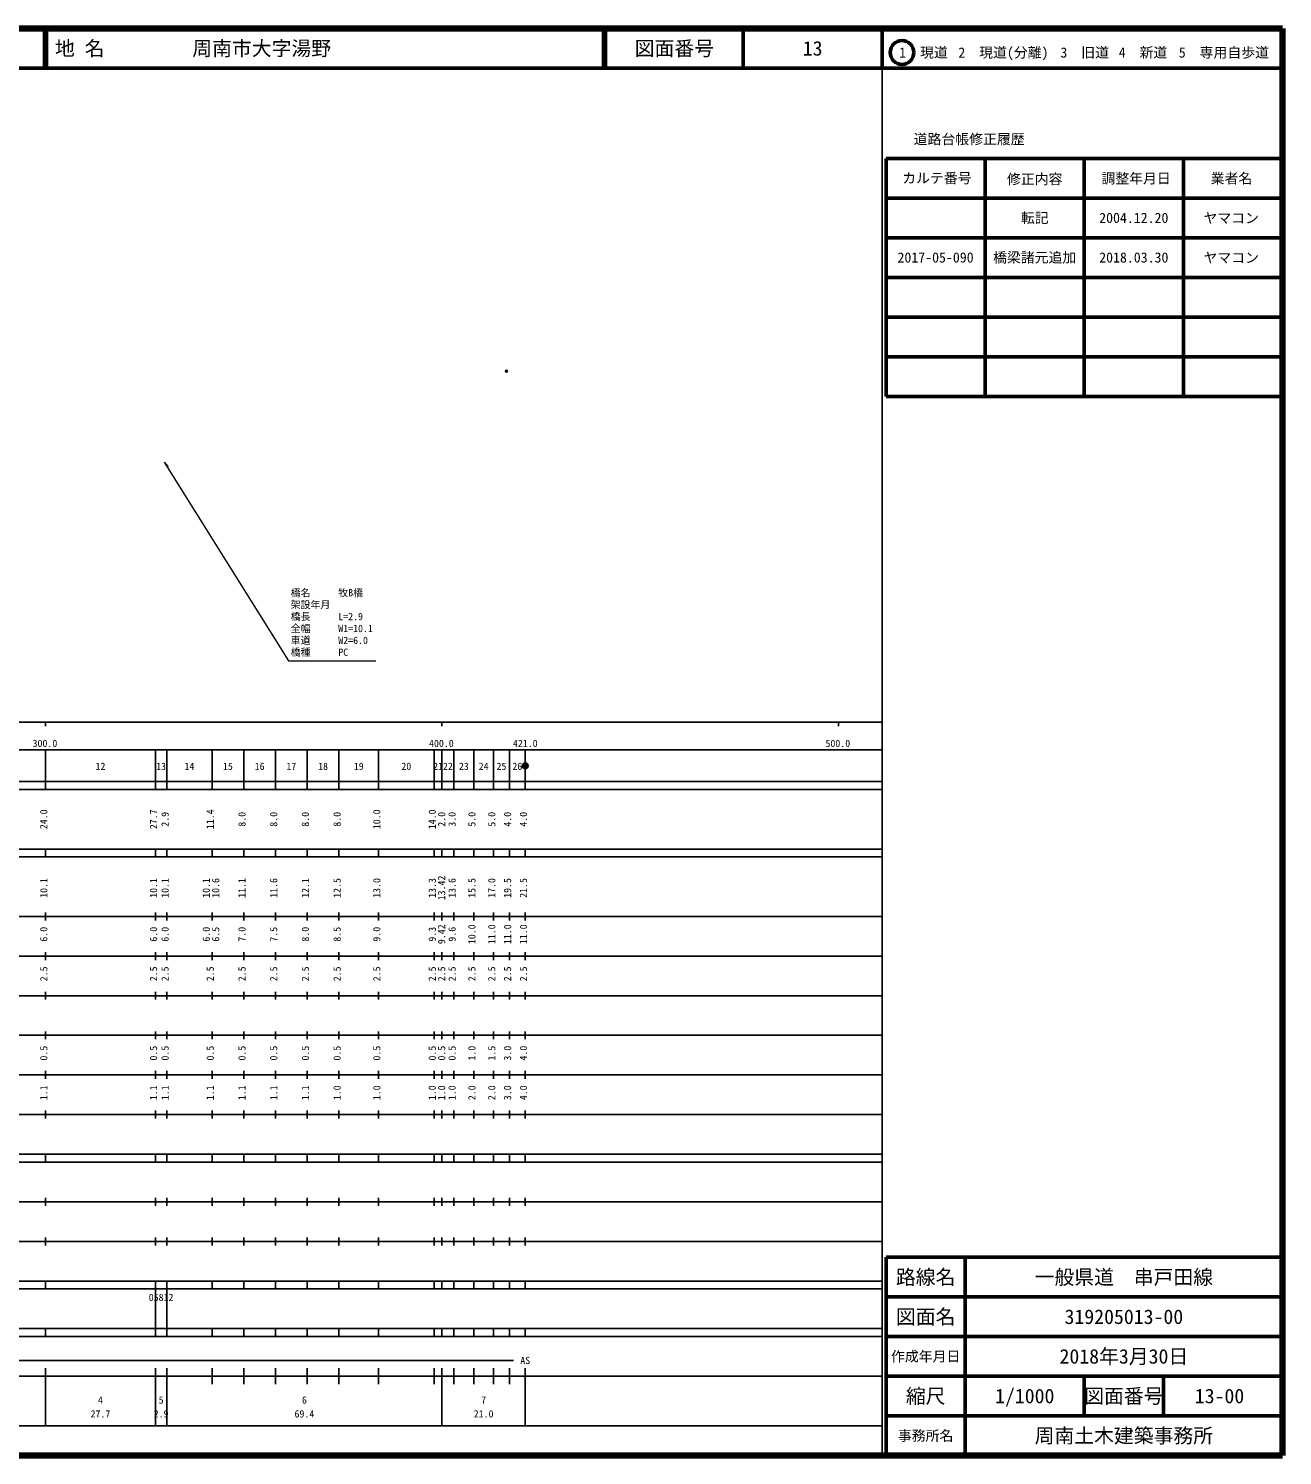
# Model space of a CAD drawing. Units: millimetres on the paper, with parts at other scales. Extents: x 40 to 680, y 20 to 380.
# Drawn here: x 363.7 to 680, y 20 to 380 of the extents above; entities that cross this region are included whole.
import ezdxf
from ezdxf.enums import TextEntityAlignment as Align

# ---------------------------------------------------------------- set-up
doc = ezdxf.new("R2010")
doc.units = ezdxf.units.MM
doc.header["$PDMODE"] = 32
doc.header["$PDSIZE"] = 0.5
for name, color, linetype in [('M-BMK-HTXT', 7, 'Continuous'), ('M-OTRS', 6, 'Continuous'), ('M-TTL-TXT', 7, 'Continuous')]:
    doc.layers.add(name, color=color, linetype=linetype)
for name, color, linetype, lineweight in [('M-STR-HTXT', 7, 'Continuous', 13), ('M-TTL', 2, 'Continuous', 140), ('M-TTL-BAND', 7, 'Continuous', 25), ('M-TTL-FRAM', 2, 'Continuous', 50), ('M-TTL-LINE', 7, 'Continuous', 50)]:
    doc.layers.add(name, color=color, linetype=linetype, lineweight=lineweight)
doc.styles.add('ＭＳ ゴシック', font='')
doc.styles.get('ＭＳ ゴシック').set_extended_font_data('MS Gothic')

msp = doc.modelspace()

# ---------------------------------------------------------------- hatches: boundary and pattern name
at = {"layer": 'M-TTL-BAND'}
msp.add_hatch(color=256, dxfattribs=at).paths.add_polyline_path([(489.75, 194, 1), (488.25, 194, 1)])

# ---------------------------------------------------------------- linework, layer by layer
at = {"layer": 'M-OTRS'}
msp.add_point((484.269, 293.566), dxfattribs=at)
at = {"layer": 'M-STR-HTXT'}
for p, q in [((397.885, 270.592), (429.28, 220.493)), ((397.885, 270.592), (398.95, 269.395)), ((429.28, 220.493), (451.313, 220.472))]:
    msp.add_line(p, q, dxfattribs=at)
at = {"layer": 'M-TTL'}
for p, q in [((680, 380), (40, 380)), ((680, 20), (680, 380)), ((40, 20), (680, 20))]:
    msp.add_line(p, q, dxfattribs=at)
at = {"layer": 'M-TTL-BAND'}
for p, q in [((579, 20), (579, 370)), ((40, 205), (579, 205)), ((368, 205), (368, 204)), ((468, 205), (468, 204)), ((568, 205), (568, 204)), ((68, 198), (579, 198)), ((368, 188), (368, 198)), ((395.7, 188), (395.7, 198)), ((398.6, 188), (398.6, 198)), ((410, 188), (410, 198)), ((418, 188), (418, 198)), ((426, 188), (426, 198)), ((434, 188), (434, 198)), ((442, 188), (442, 198)), ((452, 188), (452, 198)), ((466, 188), (466, 198)), ((468, 188), (468, 198)), ((471, 188), (471, 198)), ((476, 188), (476, 198)), ((481, 188), (481, 198)), ((485, 188), (485, 198)), ((489, 188), (489, 198)), ((40, 190), (579, 190)), ((40, 188), (579, 188)), ((40, 173), (579, 173)), ((368, 171), (368, 173)), ((395.7, 171), (395.7, 173)), ((398.6, 171), (398.6, 173)), ((410, 171), (410, 173)), ((418, 171), (418, 173)), ((426, 171), (426, 173)), ((434, 171), (434, 173)), ((442, 171), (442, 173)), ((452, 171), (452, 173)), ((466, 171), (466, 173)), ((468, 171), (468, 173)), ((471, 171), (471, 173)), ((476, 171), (476, 173)), ((481, 171), (481, 173)), ((485, 171), (485, 173)), ((489, 171), (489, 173)), ((40, 171), (579, 171)), ((40, 156), (579, 156)), ((368, 155), (368, 157)), ((395.7, 155), (395.7, 157)), ((398.6, 155), (398.6, 157)), ((410, 155), (410, 157)), ((418, 155), (418, 157)), ((426, 155), (426, 157)), ((434, 155), (434, 157)), ((442, 155), (442, 157)), ((452, 155), (452, 157)), ((466, 155), (466, 157)), ((468, 155), (468, 157)), ((471, 155), (471, 157)), ((476, 155), (476, 157)), ((481, 155), (481, 157)), ((485, 155), (485, 157)), ((489, 155), (489, 157)), ((46, 146), (579, 146)), ((368, 145), (368, 147)), ((395.7, 145), (395.7, 147)), ((398.6, 145), (398.6, 147)), ((410, 145), (410, 147)), ((418, 145), (418, 147)), ((426, 145), (426, 147)), ((434, 145), (434, 147)), ((442, 145), (442, 147)), ((452, 145), (452, 147)), ((466, 145), (466, 147)), ((468, 145), (468, 147)), ((471, 145), (471, 147)), ((476, 145), (476, 147)), ((481, 145), (481, 147)), ((485, 145), (485, 147)), ((489, 145), (489, 147)), ((368, 135), (368, 137)), ((395.7, 135), (395.7, 137)), ((398.6, 135), (398.6, 137)), ((410, 135), (410, 137)), ((418, 135), (418, 137)), ((426, 135), (426, 137)), ((434, 135), (434, 137)), ((442, 135), (442, 137)), ((452, 135), (452, 137)), ((466, 135), (466, 137)), ((468, 135), (468, 137)), ((471, 135), (471, 137)), ((476, 135), (476, 137)), ((481, 135), (481, 137)), ((485, 135), (485, 137)), ((489, 135), (489, 137)), ((52, 136), (579, 136)), ((46, 126), (579, 126)), ((368, 125), (368, 127)), ((395.7, 125), (395.7, 127)), ((398.6, 125), (398.6, 127)), ((410, 125), (410, 127)), ((418, 125), (418, 127)), ((426, 125), (426, 127)), ((434, 125), (434, 127)), ((442, 125), (442, 127)), ((452, 125), (452, 127)), ((466, 125), (466, 127)), ((468, 125), (468, 127)), ((471, 125), (471, 127)), ((476, 125), (476, 127)), ((481, 125), (481, 127)), ((485, 125), (485, 127)), ((489, 125), (489, 127)), ((52, 116), (579, 116)), ((368, 115), (368, 117)), ((395.7, 115), (395.7, 117)), ((398.6, 115), (398.6, 117)), ((410, 115), (410, 117)), ((418, 115), (418, 117)), ((426, 115), (426, 117)), ((434, 115), (434, 117)), ((442, 115), (442, 117)), ((452, 115), (452, 117)), ((466, 115), (466, 117)), ((468, 115), (468, 117)), ((471, 115), (471, 117)), ((476, 115), (476, 117)), ((481, 115), (481, 117)), ((485, 115), (485, 117)), ((489, 115), (489, 117)), ((46, 106), (579, 106)), ((368, 105), (368, 107)), ((395.7, 105), (395.7, 107)), ((398.6, 105), (398.6, 107)), ((410, 105), (410, 107)), ((418, 105), (418, 107)), ((426, 105), (426, 107)), ((434, 105), (434, 107)), ((442, 105), (442, 107)), ((452, 105), (452, 107)), ((466, 105), (466, 107)), ((468, 105), (468, 107)), ((471, 105), (471, 107)), ((476, 105), (476, 107)), ((481, 105), (481, 107)), ((485, 105), (485, 107)), ((489, 105), (489, 107)), ((40, 96), (579, 96)), ((40, 94), (579, 94)), ((368, 94), (368, 96)), ((395.7, 94), (395.7, 96)), ((398.6, 94), (398.6, 96)), ((410, 94), (410, 96)), ((418, 94), (418, 96)), ((426, 94), (426, 96)), ((434, 94), (434, 96)), ((442, 94), (442, 96)), ((452, 94), (452, 96)), ((466, 94), (466, 96)), ((468, 94), (468, 96)), ((471, 94), (471, 96)), ((476, 94), (476, 96)), ((481, 94), (481, 96)), ((485, 94), (485, 96)), ((489, 94), (489, 96)), ((49, 84), (579, 84)), ((368, 83), (368, 85)), ((395.7, 83), (395.7, 85)), ((398.6, 83), (398.6, 85)), ((410, 83), (410, 85)), ((418, 83), (418, 85)), ((426, 83), (426, 85)), ((434, 83), (434, 85)), ((442, 83), (442, 85)), ((452, 83), (452, 85)), ((466, 83), (466, 85)), ((468, 83), (468, 85)), ((471, 83), (471, 85)), ((476, 83), (476, 85)), ((481, 83), (481, 85)), ((485, 83), (485, 85)), ((489, 83), (489, 85)), ((40, 74), (579, 74)), ((368, 73), (368, 75)), ((395.7, 73), (395.7, 75)), ((398.6, 73), (398.6, 75)), ((410, 73), (410, 75)), ((418, 73), (418, 75)), ((426, 73), (426, 75)), ((434, 73), (434, 75)), ((442, 73), (442, 75)), ((452, 73), (452, 75)), ((466, 73), (466, 75)), ((468, 73), (468, 75)), ((471, 73), (471, 75)), ((476, 73), (476, 75)), ((481, 73), (481, 75)), ((485, 73), (485, 75)), ((489, 73), (489, 75)), ((40, 64), (579, 64)), ((40, 62), (579, 62)), ((368, 62), (368, 64)), ((395.7, 62), (395.7, 64)), ((395.7, 52), (395.7, 62)), ((398.6, 62), (398.6, 64)), ((398.6, 52), (398.6, 62)), ((410, 62), (410, 64)), ((418, 62), (418, 64)), ((426, 62), (426, 64)), ((434, 62), (434, 64)), ((442, 62), (442, 64)), ((452, 62), (452, 64)), ((466, 62), (466, 64)), ((468, 62), (468, 64)), ((471, 62), (471, 64)), ((476, 62), (476, 64)), ((481, 62), (481, 64)), ((485, 62), (485, 64)), ((489, 62), (489, 64)), ((40, 52), (579, 52)), ((368, 50), (368, 52)), ((395.7, 50), (395.7, 52)), ((398.6, 50), (398.6, 52)), ((410, 50), (410, 52)), ((418, 50), (418, 52)), ((426, 50), (426, 52)), ((434, 50), (434, 52)), ((442, 50), (442, 52)), ((452, 50), (452, 52)), ((466, 50), (466, 52)), ((468, 50), (468, 52)), ((471, 50), (471, 52)), ((476, 50), (476, 52)), ((481, 50), (481, 52)), ((485, 50), (485, 52)), ((489, 50), (489, 52)), ((40, 50), (579, 50)), ((71, 44), (486, 44)), ((40, 40), (579, 40)), ((368, 27.5), (368, 42)), ((395.7, 27.5), (395.7, 42)), ((398.6, 27.5), (398.6, 42)), ((410, 38), (410, 42)), ((418, 38), (418, 42)), ((426, 38), (426, 42)), ((434, 38), (434, 42)), ((442, 38), (442, 42)), ((452, 38), (452, 42)), ((466, 38), (466, 42)), ((468, 27.5), (468, 42)), ((471, 38), (471, 42)), ((476, 38), (476, 42)), ((481, 38), (481, 42)), ((485, 38), (485, 42)), ((489, 27.5), (489, 42)), ((68, 27.5), (579, 27.5))]:
    msp.add_line(p, q, dxfattribs=at)
msp.add_lwpolyline([(489.75, 194, 1), (488.25, 194, 1)], format="xyb", close=True, dxfattribs=at)
at = {"layer": 'M-TTL-FRAM'}
for p, q in [((580, 347.197), (580, 287.197)), ((580, 347.197), (680, 347.197)), ((580, 287.197), (680, 287.197)), ((680, 70), (580, 70)), ((580, 70), (580, 20))]:
    msp.add_line(p, q, dxfattribs=at)
at = {"layer": 'M-TTL-LINE'}
for p, q in [((367.75, 380), (367.75, 370)), ((368.25, 380), (368.25, 370)), ((508.747, 380), (508.747, 370)), ((509.247, 380), (509.247, 370)), ((543.997, 380), (543.997, 370)), ((579, 380), (579, 370)), ((40, 370), (680, 370)), ((605, 347.197), (605, 287.197)), ((630, 347.197), (630, 287.197)), ((655, 347.197), (655, 287.197)), ((580, 337.197), (680, 337.197)), ((580, 327.197), (680, 327.197)), ((580, 317.197), (680, 317.197)), ((580, 307.197), (680, 307.197)), ((580, 297.197), (680, 297.197)), ((600, 70), (600, 20)), ((680, 60), (580, 60)), ((680, 50), (580, 50)), ((680, 40), (580, 40)), ((630, 40), (630, 30)), ((650, 40), (650, 30)), ((680, 30), (580, 30))]:
    msp.add_line(p, q, dxfattribs=at)
msp.add_circle((584.031, 373.958), 3, dxfattribs=at)

# ---------------------------------------------------------------- texts
at = {"layer": 'M-BMK-HTXT', "style": 'ＭＳ ゴシック'}
for s, p in [('橋名', (429.839, 236.187)), ('牧B橋', (441.839, 236.187)), ('架設年月', (429.839, 233.187)), ('橋長', (429.839, 230.187)), ('L=2.9', (441.839, 230.187)), ('全幅', (429.839, 227.187)), ('車道', (429.839, 224.187)), ('W1=10.1', (441.839, 227.187)), ('橋種', (429.839, 221.187)), ('W2=6.0', (441.839, 224.187)), ('PC', (441.839, 221.187))]:
    msp.add_text(s, height=1.833, dxfattribs=at).set_placement(p, align=Align.BOTTOM_LEFT)
at = {"layer": 'M-TTL-BAND', "style": 'ＭＳ ゴシック'}
for s, p in [('300.0', (367.844, 198.195)), ('400.0', (467.844, 198.195)), ('421.0', (489, 198.195)), ('500.0', (567.844, 198.195)), ('12', (381.85, 192.405)), ('13', (397.15, 192.405)), ('14', (404.3, 192.405)), ('15', (414, 192.405)), ('16', (422, 192.405)), ('17', (430, 192.405)), ('18', (438, 192.405)), ('19', (447, 192.405)), ('20', (459, 192.405)), ('21', (467, 192.405)), ('22', (469.5, 192.405)), ('23', (473.5, 192.405)), ('24', (478.5, 192.405)), ('25', (483, 192.405)), ('26', (487, 192.405)), ('AS', (489, 42.5)), ('4', (381.85, 32.523)), ('5', (397.15, 32.523)), ('6', (433.3, 32.523)), ('7', (478.5, 32.523)), ('27.7', (381.85, 29.033)), ('2.9', (397.15, 29.033)), ('69.4', (433.3, 29.033)), ('21.0', (478.5, 29.033))]:
    msp.add_text(s, height=1.833, dxfattribs=at).set_placement(p, align=Align.BOTTOM_CENTER)
for s, p in [('24.0', (369, 180.5)), ('27.7', (396.7, 180.5)), ('2.9', (399.6, 180.5)), ('11.4', (411, 180.5)), ('8.0', (419, 180.5)), ('8.0', (427, 180.5)), ('8.0', (435, 180.5)), ('8.0', (443, 180.5)), ('10.0', (453, 180.5)), ('14.0', (467, 180.5)), ('2.0', (469.365, 180.5)), ('3.0', (472, 180.5)), ('5.0', (477, 180.5)), ('5.0', (482, 180.5)), ('4.0', (486, 180.5)), ('4.0', (490, 180.5)), ('13.42', (469.365, 163.174)), ('10.1', (369, 163.174)), ('10.1', (396.7, 163.174)), ('10.1', (399.6, 163.174)), ('10.1', (410, 163.174)), ('10.6', (412.37, 163.174)), ('11.1', (419, 163.174)), ('11.6', (427, 163.174)), ('12.1', (435, 163.174)), ('12.5', (443, 163.174)), ('13.0', (453, 163.174)), ('13.3', (467, 163.174)), ('13.6', (472, 163.174)), ('15.5', (477, 163.174)), ('17.0', (482, 163.174)), ('19.5', (486, 163.174)), ('21.5', (490, 163.174)), ('6.0', (369, 151.5)), ('6.0', (396.7, 151.5)), ('6.0', (399.6, 151.5)), ('6.0', (410, 151.5)), ('6.5', (412.37, 151.5)), ('7.0', (419, 151.5)), ('7.5', (427, 151.5)), ('8.0', (435, 151.5)), ('8.5', (443, 151.5)), ('9.0', (453, 151.5)), ('9.3', (467, 151.5)), ('9.42', (469.365, 151.5)), ('9.6', (472, 151.5)), ('10.0', (477, 151.5)), ('11.0', (482, 151.5)), ('11.0', (486, 151.5)), ('11.0', (490, 151.5)), ('2.5', (369, 141.5)), ('2.5', (396.7, 141.5)), ('2.5', (399.6, 141.5)), ('2.5', (411, 141.5)), ('2.5', (419, 141.5)), ('2.5', (427, 141.5)), ('2.5', (435, 141.5)), ('2.5', (443, 141.5)), ('2.5', (453, 141.5)), ('2.5', (467, 141.5)), ('2.5', (469.365, 141.5)), ('2.5', (472, 141.5)), ('2.5', (477, 141.5)), ('2.5', (482, 141.5)), ('2.5', (486, 141.5)), ('2.5', (490, 141.5)), ('0.5', (369, 121.5)), ('0.5', (396.7, 121.5)), ('0.5', (399.6, 121.5)), ('0.5', (411, 121.5)), ('0.5', (419, 121.5)), ('0.5', (427, 121.5)), ('0.5', (435, 121.5)), ('0.5', (443, 121.5)), ('0.5', (453, 121.5)), ('0.5', (467, 121.5)), ('0.5', (469.365, 121.5)), ('0.5', (472, 121.5)), ('1.0', (477, 121.5)), ('1.5', (482, 121.5)), ('3.0', (486, 121.5)), ('4.0', (490, 121.5)), ('1.1', (369, 111.5)), ('1.1', (396.7, 111.5)), ('1.1', (399.6, 111.5)), ('1.1', (411, 111.5)), ('1.1', (419, 111.5)), ('1.1', (427, 111.5)), ('1.1', (435, 111.5)), ('1.0', (443, 111.5)), ('1.0', (453, 111.5)), ('1.0', (467, 111.5)), ('1.0', (469.365, 111.5)), ('1.0', (472, 111.5)), ('2.0', (477, 111.5)), ('2.0', (482, 111.5)), ('3.0', (486, 111.5)), ('4.0', (490, 111.5))]:
    msp.add_text(s, height=1.833, rotation=90, dxfattribs=at).set_placement(p, align=Align.BOTTOM_CENTER)
msp.add_text('05812', height=1.833, dxfattribs=at).set_placement((394.025, 58.405), align=Align.BOTTOM_LEFT)
at = {"layer": 'M-TTL-TXT', "style": 'ＭＳ ゴシック'}
for s, p in [('地 名', (370.38, 375)), ('周南市大字湯野', (405.024, 375))]:
    msp.add_text(s, height=3.666, dxfattribs=at).set_placement(p, align=Align.MIDDLE_LEFT)
for s, height, p in [('図面番号', 3.666, (526.622, 375)), ('13', 3.666, (561.497, 375)), ('1\u3000現道', 2.566, (589.448, 373.958)), ('2\u3000現道(分離)', 2.566, (609.619, 373.958)), ('3\u3000旧道', 2.566, (630.121, 373.958)), ('4\u3000新道', 2.566, (644.824, 373.958)), ('5\u3000専用自歩道', 2.566, (665.228, 373.958)), ('道路台帳修正履歴', 2.566, (600.968, 352.113)), ('カルテ番号', 2.566, (592.839, 342.277)), ('修正内容', 2.566, (617.509, 342.023)), ('調整年月日', 2.566, (643.089, 342.197)), ('業者名', 2.566, (667.134, 342.197)), ('転記', 2.566, (617.5, 332.245)), ('2004.12.20', 2.566, (642.5, 332.245)), ('ヤマコン', 2.566, (667.077, 332.189)), ('2017-05-090', 2.566, (592.5, 322.245)), ('橋梁諸元追加', 2.566, (617.5, 322.245)), ('2018.03.30', 2.566, (642.5, 322.245)), ('ヤマコン', 2.566, (667.077, 322.189)), ('路線名', 3.666, (590, 65)), ('路線名', 3.666, (590, 65)), ('一般県道\u3000串戸田線', 3.666, (640, 65)), ('図面名', 3.666, (590, 55)), ('図面名', 3.666, (590, 55)), ('319205013-00', 3.666, (640, 55)), ('2018年3月30日', 3.666, (640, 45)), ('作成年月日', 2.566, (590, 45)), ('作成年月日', 2.566, (590, 45)), ('縮尺', 3.666, (590, 35)), ('縮尺', 3.666, (590, 35)), ('1/1000', 3.666, (615, 35)), ('図面番号', 3.666, (640, 35)), ('図面番号', 3.666, (640, 35)), ('13-00', 3.666, (664.125, 35)), ('事務所名', 2.566, (590, 25)), ('事務所名', 2.566, (590, 25)), ('周南土木建築事務所', 3.666, (640, 25))]:
    msp.add_text(s, height=height, dxfattribs=at).set_placement(p, align=Align.MIDDLE_CENTER)

doc.saveas('drawing.dxf')
